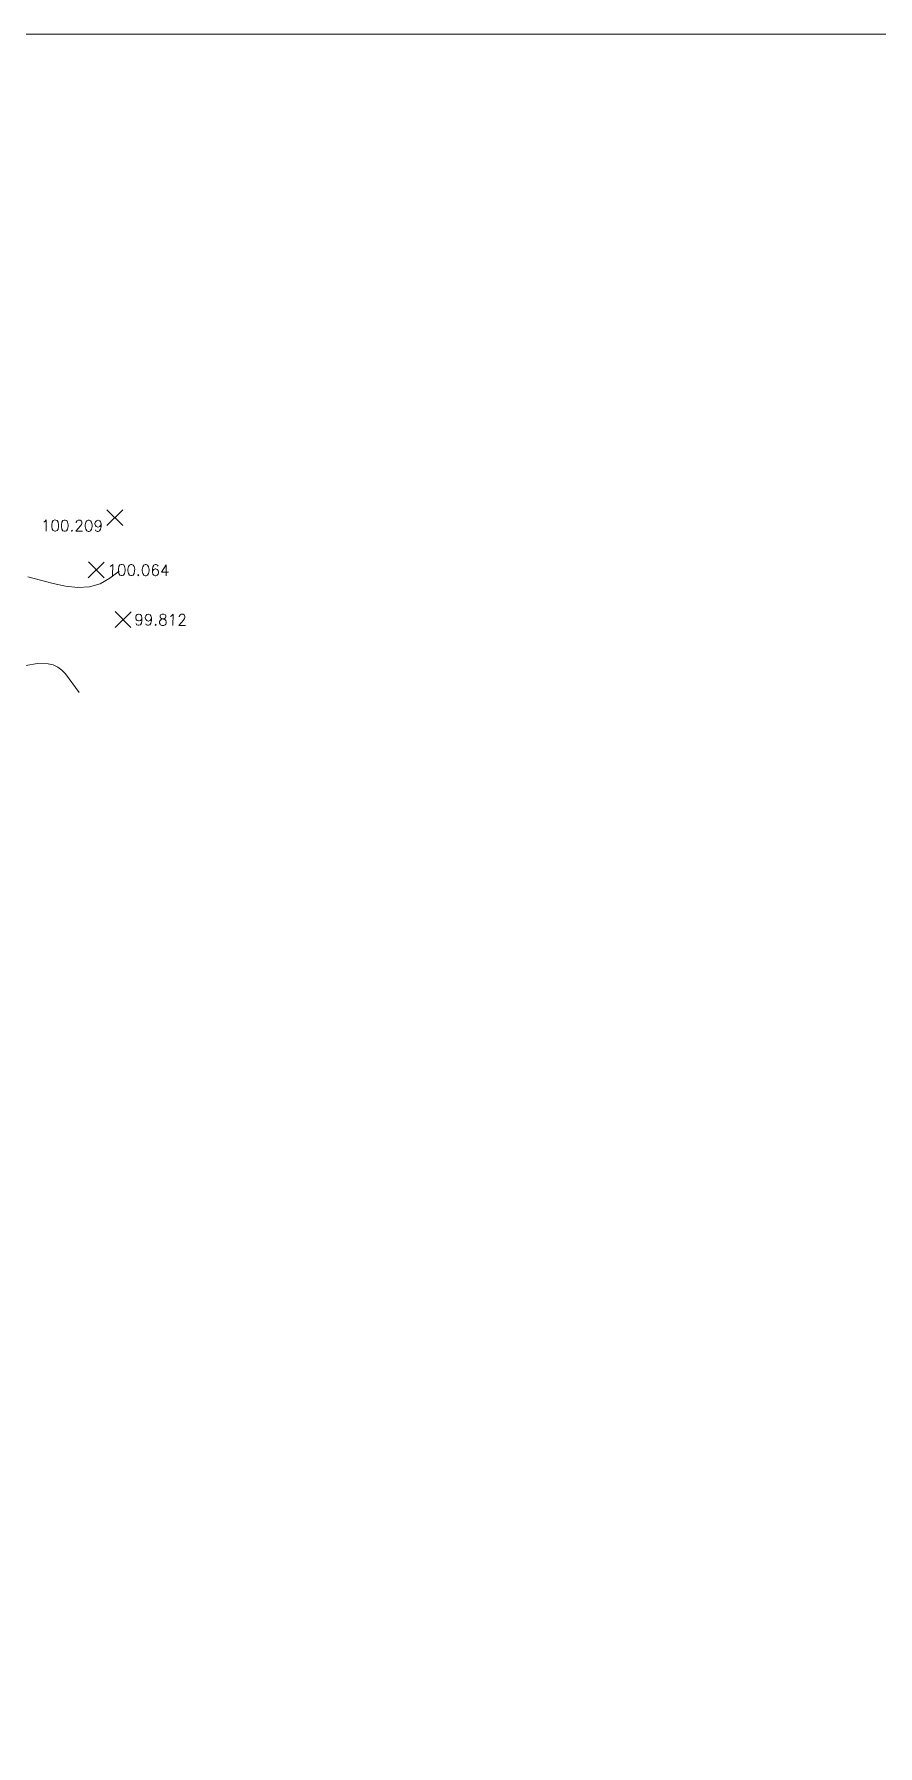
# Model space of a CAD drawing. Header units: inches. Extents: x -48 to 777, y -156 to 510.
# Drawn here: x 426.8 to 464.6, y 110.9 to 187.6 of the extents above; entities that cross this region are included whole.
import ezdxf

# ---------------------------------------------------------------- set-up
doc = ezdxf.new("R2010")
doc.units = ezdxf.units.IN
doc.header["$MEASUREMENT"] = 0
doc.layers.add('A-DIM', color=9, linetype='Continuous', lineweight=5)
doc.layers.add('A-LEVELS', color=139, linetype='Continuous', lineweight=20)
doc.layers.add('pts pc', color=7, linetype='Continuous')
doc.styles.add('2mm', font='simplex.shx', dxfattribs={"height": 0.5})

# ---------------------------------------------------------------- blocks, each defined once
blk = doc.blocks.new('LOT 688  TOPOGRAPHIC PLAN')
at = {"layer": 'A-LEVELS', "color": 209, "linetype": 'Continuous'}
blk.add_lwpolyline([(-315954.95196, -27893.83536), (-315953.81437, -27894.13428), (-315953.25463, -27894.24543), (-315952.71006, -27894.30219), (-315952.19151, -27894.27849), (-315951.71026, -27894.14778), (-315951.27418, -27893.89249), (-315950.85741, -27893.58452)], dxfattribs=at)
at = {"layer": 'A-LEVELS', "linetype": 'Continuous'}
blk.add_lwpolyline([(-315955.03907, -27897.80876), (-315954.51104, -27897.71094), (-315954.03056, -27897.72326), (-315953.8121, -27897.77925), (-315953.61025, -27897.873), (-315953.42654, -27898.00778), (-315953.25967, -27898.18059), (-315952.65648, -27899.01699)], dxfattribs=at)
at = {"layer": 'pts pc', "linetype": 'Continuous'}
for points in [[(-315950.69656, -27890.82966), (-315951.40734, -27891.53286)], [(-315950.70035, -27891.53665), (-315951.40355, -27890.82587)], [(-315951.52912, -27893.16923), (-315952.2399, -27893.87243)], [(-315951.53291, -27893.87622), (-315952.23611, -27893.16544)], [(-315950.32703, -27895.39471), (-315951.03781, -27896.09791)], [(-315950.33082, -27896.1017), (-315951.03402, -27895.39092)]]:
    blk.add_lwpolyline(points, dxfattribs=at)
at = {"layer": 'pts pc', "color": 1, "char_height": 0.5, "attachment_point": 1, "rotation": 359.6928524, "style": '2mm'}
for s, insert, width in [('\\Fsimplex.shx;\\W1.0000000000;\\T1.0000000000;\\o\\l100.209', (-315954.3649, -27891.28322), 3.452381), ('\\Fsimplex.shx;\\W1.0000000000;\\T1.0000000000;\\o\\l100.064', (-315951.38317, -27893.27351), 3.452381), ('\\Fsimplex.shx;\\W1.0000000000;\\T1.0000000000;\\o\\l99.812', (-315950.18109, -27895.49899), 2.9761905)]:
    blk.add_mtext(s, dxfattribs=dict(at, insert=insert, width=width))

msp = doc.modelspace()

# ---------------------------------------------------------------- block references
at = {"layer": 'pts pc'}
msp.add_blockref('LOT 688  TOPOGRAPHIC PLAN', (316381.44716, 28057.10823), dxfattribs=at)

# ---------------------------------------------------------------- next in the draw order: linework, layer by layer
at = {"layer": 'A-DIM'}
msp.add_lwpolyline([(663.20624, 187.57649), (-47.69669, 187.57649), (-47.69669, 68.94616), (663.20624, 68.94616)], close=True, dxfattribs=at)

doc.saveas('drawing.dxf')
